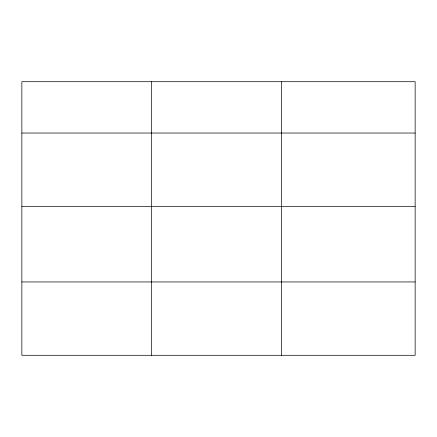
<?xml version="1.0" encoding="UTF-8"?>
<svg xmlns="http://www.w3.org/2000/svg" width="437" height="437" viewBox="0 0 437 437"><rect width="100%" height="100%" fill="white"/><g stroke="black" fill="none" stroke-linecap="round" stroke-linejoin="round"><path stroke-width="0.66" d="M415.15 206.379L415.15 81.708L21.85 81.708L21.85 355.292L415.15 355.292L415.15 206.379L21.85 206.379M21.85 133.034L415.15 133.034M21.85 281.947L415.15 281.947M281.428 81.708L281.428 355.292M151.639 81.708L151.639 355.292"/></g></svg>
